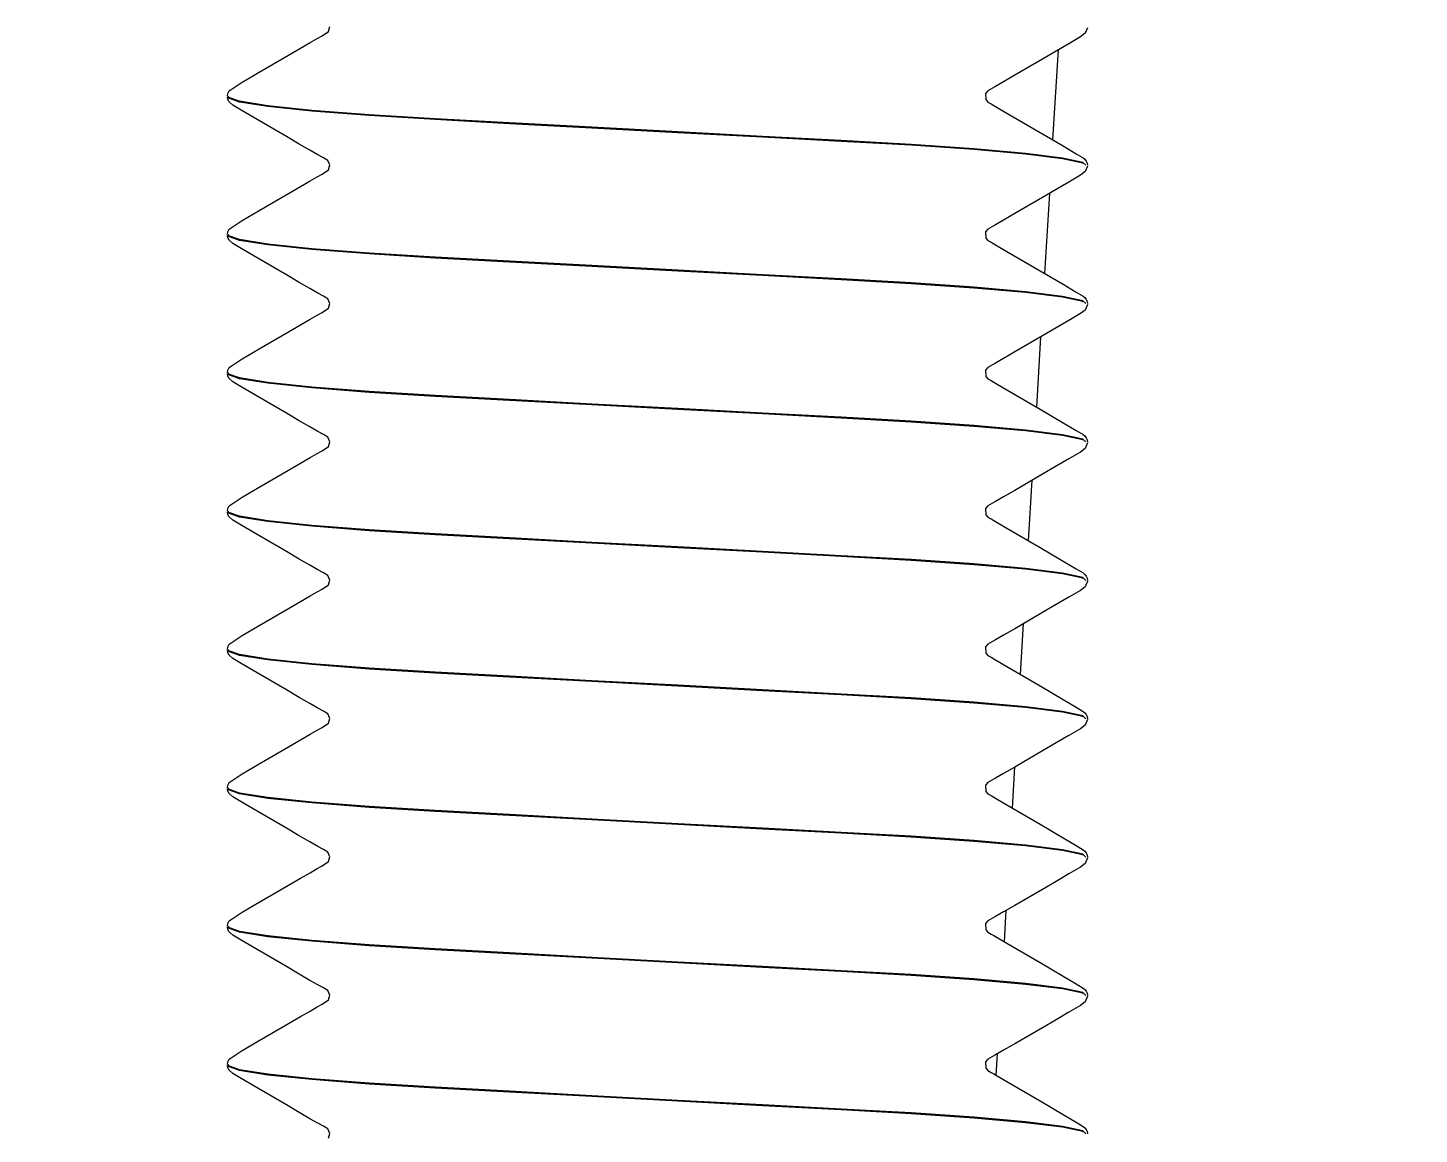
# Model space of a CAD drawing. Header units: millimetres. Extents: x -294625 to 2136527, y -251383 to 128331.
# Drawn here: x 1087853.32 to 1087860.35, y -78207.28 to -78201.69 of the extents above; entities that cross this region are included whole.
import ezdxf

# ---------------------------------------------------------------- set-up
doc = ezdxf.new("R2010")
doc.units = ezdxf.units.MM

# ---------------------------------------------------------------- blocks, each defined once
blk = doc.blocks.new('MB bom')
at = {"color": 8, "linetype": 'Continuous'}
for p, q in [((-199053.1749, 638678.6055), (-199053.1858, 638678.6072)), ((-199053.1644, 638678.6011), (-199053.1749, 638678.6055)), ((-199052.4903, 638678.6071), (-199052.518, 638678.5963)), ((-199052.4749, 638678.6055), (-199052.4858, 638678.6072)), ((-199052.4644, 638678.6011), (-199052.4749, 638678.6055)), ((-199051.7903, 638678.6071), (-199051.818, 638678.5963)), ((-199051.7749, 638678.6055), (-199051.7858, 638678.6072)), ((-199051.7644, 638678.6011), (-199051.7749, 638678.6055)), ((-199051.0903, 638678.6071), (-199051.118, 638678.5963)), ((-199051.0749, 638678.6055), (-199051.0858, 638678.6072)), ((-199051.0644, 638678.6011), (-199051.0749, 638678.6055)), ((-199050.3903, 638678.6071), (-199050.418, 638678.5963)), ((-199050.3749, 638678.6055), (-199050.3858, 638678.6072)), ((-199050.3644, 638678.6011), (-199050.3749, 638678.6055)), ((-199049.6903, 638678.6071), (-199049.718, 638678.5963)), ((-199049.6749, 638678.6055), (-199049.6858, 638678.6072)), ((-199049.6644, 638678.6011), (-199049.6749, 638678.6055)), ((-199048.9903, 638678.6071), (-199049.018, 638678.5963)), ((-199048.9749, 638678.6055), (-199048.9858, 638678.6072)), ((-199048.9644, 638678.6011), (-199048.9749, 638678.6055)), ((-199048.2903, 638678.6071), (-199048.318, 638678.5963)), ((-199048.2749, 638678.6055), (-199048.2858, 638678.6072)), ((-199048.2644, 638678.6011), (-199048.2749, 638678.6055)), ((-199047.5903, 638678.6071), (-199047.618, 638678.5963)), ((-199053.1858, 638678.5999), (-199053.1709, 638678.5839)), ((-199053.1766, 638678.5856), (-199053.175, 638678.5839)), ((-199053.175, 638678.5839), (-199053.1531, 638678.4807)), ((-199053.1709, 638678.5839), (-199053.149, 638678.4807)), ((-199053.1554, 638678.5944), (-199053.1644, 638678.6011)), ((-199053.1486, 638678.5861), (-199053.1554, 638678.5944)), ((-199053.1275, 638678.5511), (-199053.1486, 638678.5861)), ((-199053.0881, 638678.4847), (-199053.1275, 638678.5511)), ((-199052.5365, 638678.5714), (-199052.5711, 638678.5136)), ((-199052.518, 638678.5963), (-199052.5365, 638678.5714)), ((-199052.4858, 638678.5999), (-199052.4709, 638678.5839)), ((-199052.4767, 638678.5857), (-199052.475, 638678.5839)), ((-199052.475, 638678.5839), (-199052.4531, 638678.4807)), ((-199052.4709, 638678.5839), (-199052.449, 638678.4807)), ((-199052.4554, 638678.5944), (-199052.4644, 638678.6011)), ((-199052.4486, 638678.5861), (-199052.4554, 638678.5944)), ((-199052.4275, 638678.5511), (-199052.4486, 638678.5861)), ((-199052.3881, 638678.4847), (-199052.4275, 638678.5511)), ((-199051.8365, 638678.5714), (-199051.8711, 638678.5136)), ((-199051.818, 638678.5963), (-199051.8365, 638678.5714)), ((-199051.7858, 638678.5999), (-199051.7709, 638678.5839)), ((-199051.7766, 638678.5857), (-199051.775, 638678.5839)), ((-199051.775, 638678.5839), (-199051.7531, 638678.4807)), ((-199051.7709, 638678.5839), (-199051.749, 638678.4807)), ((-199051.7554, 638678.5944), (-199051.7644, 638678.6011)), ((-199051.7486, 638678.5861), (-199051.7554, 638678.5944)), ((-199051.7275, 638678.5511), (-199051.7486, 638678.5861)), ((-199051.6881, 638678.4847), (-199051.7275, 638678.5511)), ((-199051.1365, 638678.5714), (-199051.1711, 638678.5136)), ((-199051.118, 638678.5963), (-199051.1365, 638678.5714)), ((-199051.0858, 638678.5999), (-199051.0709, 638678.5839)), ((-199051.0766, 638678.5856), (-199051.075, 638678.5839)), ((-199051.075, 638678.5839), (-199051.0531, 638678.4807)), ((-199051.0709, 638678.5839), (-199051.049, 638678.4807)), ((-199051.0554, 638678.5944), (-199051.0644, 638678.6011)), ((-199051.0486, 638678.5861), (-199051.0554, 638678.5944)), ((-199051.0275, 638678.5511), (-199051.0486, 638678.5861)), ((-199050.9881, 638678.4847), (-199051.0275, 638678.5511)), ((-199050.4365, 638678.5714), (-199050.4711, 638678.5136)), ((-199050.418, 638678.5963), (-199050.4365, 638678.5714)), ((-199050.3858, 638678.5999), (-199050.3709, 638678.5839)), ((-199050.3767, 638678.5857), (-199050.375, 638678.5839)), ((-199050.375, 638678.5839), (-199050.3531, 638678.4807)), ((-199050.3709, 638678.5839), (-199050.349, 638678.4807)), ((-199050.3554, 638678.5944), (-199050.3644, 638678.6011)), ((-199050.3486, 638678.5861), (-199050.3554, 638678.5944)), ((-199050.3275, 638678.5511), (-199050.3486, 638678.5861)), ((-199050.2881, 638678.4847), (-199050.3275, 638678.5511)), ((-199049.7365, 638678.5714), (-199049.7711, 638678.5136)), ((-199049.718, 638678.5963), (-199049.7365, 638678.5714)), ((-199049.6858, 638678.5999), (-199049.6709, 638678.5839)), ((-199049.6767, 638678.5857), (-199049.675, 638678.5839)), ((-199049.675, 638678.5839), (-199049.6531, 638678.4807)), ((-199049.6709, 638678.5839), (-199049.649, 638678.4807)), ((-199049.6554, 638678.5944), (-199049.6644, 638678.6011)), ((-199049.6486, 638678.5861), (-199049.6554, 638678.5944)), ((-199049.6275, 638678.5511), (-199049.6486, 638678.5861)), ((-199049.5881, 638678.4847), (-199049.6275, 638678.5511)), ((-199049.0365, 638678.5714), (-199049.0711, 638678.5136)), ((-199049.018, 638678.5963), (-199049.0365, 638678.5714)), ((-199048.9858, 638678.5999), (-199048.9709, 638678.5839)), ((-199048.9766, 638678.5856), (-199048.975, 638678.5839)), ((-199048.975, 638678.5839), (-199048.9531, 638678.4807)), ((-199048.9709, 638678.5839), (-199048.949, 638678.4807)), ((-199048.9554, 638678.5944), (-199048.9644, 638678.6011)), ((-199048.9486, 638678.5861), (-199048.9554, 638678.5944)), ((-199048.9275, 638678.5511), (-199048.9486, 638678.5861)), ((-199048.8881, 638678.4847), (-199048.9275, 638678.5511)), ((-199048.3365, 638678.5714), (-199048.3711, 638678.5136)), ((-199048.318, 638678.5963), (-199048.3365, 638678.5714)), ((-199048.2858, 638678.5999), (-199048.2709, 638678.5839)), ((-199048.2766, 638678.5857), (-199048.275, 638678.5839)), ((-199048.275, 638678.5839), (-199048.2531, 638678.4807)), ((-199048.2709, 638678.5839), (-199048.249, 638678.4807)), ((-199048.2554, 638678.5944), (-199048.2644, 638678.6011)), ((-199048.2486, 638678.5861), (-199048.2554, 638678.5944)), ((-199048.2275, 638678.5511), (-199048.2486, 638678.5861)), ((-199048.1881, 638678.4847), (-199048.2275, 638678.5511)), ((-199047.6365, 638678.5714), (-199047.6711, 638678.5136)), ((-199047.618, 638678.5963), (-199047.6365, 638678.5714)), ((-199053.1531, 638678.4807), (-199053.1299, 638678.2943)), ((-199053.149, 638678.4807), (-199053.1258, 638678.2943)), ((-199053.0192, 638678.3675), (-199053.0881, 638678.4847)), ((-199052.5711, 638678.5136), (-199052.6087, 638678.4493)), ((-199052.4531, 638678.4807), (-199052.4299, 638678.2943)), ((-199052.449, 638678.4807), (-199052.4258, 638678.2943)), ((-199052.3192, 638678.3675), (-199052.3881, 638678.4847)), ((-199051.8711, 638678.5136), (-199051.9087, 638678.4493)), ((-199051.7531, 638678.4807), (-199051.7299, 638678.2943)), ((-199051.749, 638678.4807), (-199051.7258, 638678.2943)), ((-199051.6192, 638678.3675), (-199051.6881, 638678.4847)), ((-199051.1711, 638678.5136), (-199051.2087, 638678.4493)), ((-199051.0531, 638678.4807), (-199051.0299, 638678.2943)), ((-199051.049, 638678.4807), (-199051.0258, 638678.2943)), ((-199050.9192, 638678.3675), (-199050.9881, 638678.4847)), ((-199050.4711, 638678.5136), (-199050.5087, 638678.4493)), ((-199050.3531, 638678.4807), (-199050.3299, 638678.2943)), ((-199050.349, 638678.4807), (-199050.3258, 638678.2943)), ((-199050.2192, 638678.3675), (-199050.2881, 638678.4847)), ((-199049.7711, 638678.5136), (-199049.8087, 638678.4493)), ((-199049.6531, 638678.4807), (-199049.6299, 638678.2943)), ((-199049.649, 638678.4807), (-199049.6258, 638678.2943)), ((-199049.5192, 638678.3675), (-199049.5881, 638678.4847)), ((-199049.0711, 638678.5136), (-199049.1087, 638678.4493)), ((-199048.9531, 638678.4807), (-199048.9299, 638678.2943)), ((-199048.949, 638678.4807), (-199048.9258, 638678.2943)), ((-199048.8192, 638678.3675), (-199048.8881, 638678.4847)), ((-199048.3711, 638678.5136), (-199048.4087, 638678.4493)), ((-199048.2531, 638678.4807), (-199048.2299, 638678.2943)), ((-199048.249, 638678.4807), (-199048.2258, 638678.2943)), ((-199048.1192, 638678.3675), (-199048.1881, 638678.4847)), ((-199047.6711, 638678.5136), (-199047.7087, 638678.4493)), ((-199052.6087, 638678.4493), (-199052.6492, 638678.3794)), ((-199051.9087, 638678.4493), (-199051.9492, 638678.3794)), ((-199051.2087, 638678.4493), (-199051.2492, 638678.3794)), ((-199050.5087, 638678.4493), (-199050.5492, 638678.3794)), ((-199049.8087, 638678.4493), (-199049.8492, 638678.3794)), ((-199049.1087, 638678.4493), (-199049.1492, 638678.3794)), ((-199048.8334, 638678.3918), (-199048.4278, 638678.4163)), ((-199048.4087, 638678.4493), (-199048.4492, 638678.3794)), ((-199048.1575, 638678.4327), (-199047.7023, 638678.4602)), ((-199047.7087, 638678.4493), (-199047.7492, 638678.3794)), ((-199052.9218, 638678.2001), (-199053.0192, 638678.3675)), ((-199052.6492, 638678.3794), (-199052.7304, 638678.2395)), ((-199052.2218, 638678.2001), (-199052.3192, 638678.3675)), ((-199051.9492, 638678.3794), (-199052.0304, 638678.2395)), ((-199051.5218, 638678.2001), (-199051.6192, 638678.3675)), ((-199051.2492, 638678.3794), (-199051.3304, 638678.2395)), ((-199050.8218, 638678.2001), (-199050.9192, 638678.3675)), ((-199050.5492, 638678.3794), (-199050.6304, 638678.2395)), ((-199050.1218, 638678.2001), (-199050.2192, 638678.3675)), ((-199050.1857, 638678.31), (-199049.8788, 638678.3285)), ((-199049.8492, 638678.3794), (-199049.9304, 638678.2395)), ((-199049.4218, 638678.2001), (-199049.5192, 638678.3675)), ((-199049.5095, 638678.3509), (-199049.1533, 638678.3724)), ((-199049.1492, 638678.3794), (-199049.2304, 638678.2395)), ((-199048.7218, 638678.2001), (-199048.8192, 638678.3675)), ((-199048.4492, 638678.3794), (-199048.5304, 638678.2395)), ((-199048.0218, 638678.2001), (-199048.1192, 638678.3675)), ((-199047.7492, 638678.3794), (-199047.8304, 638678.2395)), ((-199053.1299, 638678.2943), (-199053.1067, 638678.0335)), ((-199053.1258, 638678.2943), (-199053.1026, 638678.0335)), ((-199052.4299, 638678.2943), (-199052.4067, 638678.0335)), ((-199052.4258, 638678.2943), (-199052.4026, 638678.0335)), ((-199051.7299, 638678.2943), (-199051.7067, 638678.0335)), ((-199051.7258, 638678.2943), (-199051.7026, 638678.0335)), ((-199051.0299, 638678.2943), (-199051.0067, 638678.0335)), ((-199051.0258, 638678.2943), (-199051.0026, 638678.0335)), ((-199050.8619, 638678.269), (-199050.6042, 638678.2846)), ((-199050.3299, 638678.2943), (-199050.3067, 638678.0335)), ((-199050.3258, 638678.2943), (-199050.3026, 638678.0335)), ((-199049.6299, 638678.2943), (-199049.6067, 638678.0335)), ((-199049.6258, 638678.2943), (-199049.6026, 638678.0335)), ((-199048.9299, 638678.2943), (-199048.9067, 638678.0335)), ((-199048.9258, 638678.2943), (-199048.9026, 638678.0335)), ((-199048.2299, 638678.2943), (-199048.2067, 638678.0335)), ((-199048.2258, 638678.2943), (-199048.2026, 638678.0335)), ((-199052.8931, 638678.1508), (-199052.9218, 638678.2001)), ((-199052.7632, 638678.183), (-199052.7871, 638678.1418)), ((-199052.7304, 638678.2395), (-199052.7632, 638678.183)), ((-199052.1931, 638678.1508), (-199052.2218, 638678.2001)), ((-199052.2143, 638678.1872), (-199052.0552, 638678.1968)), ((-199052.0632, 638678.183), (-199052.0871, 638678.1418)), ((-199052.0304, 638678.2395), (-199052.0632, 638678.183)), ((-199051.5381, 638678.2281), (-199051.3297, 638678.2407)), ((-199051.4931, 638678.1508), (-199051.5218, 638678.2001)), ((-199051.3632, 638678.183), (-199051.3871, 638678.1418)), ((-199051.3304, 638678.2395), (-199051.3632, 638678.183)), ((-199050.7931, 638678.1508), (-199050.8218, 638678.2001)), ((-199050.6632, 638678.183), (-199050.6871, 638678.1418)), ((-199050.6304, 638678.2395), (-199050.6632, 638678.183)), ((-199050.0931, 638678.1508), (-199050.1218, 638678.2001)), ((-199049.9632, 638678.183), (-199049.9871, 638678.1418)), ((-199049.9304, 638678.2395), (-199049.9632, 638678.183)), ((-199049.3931, 638678.1508), (-199049.4218, 638678.2001)), ((-199049.2632, 638678.183), (-199049.2871, 638678.1418)), ((-199049.2304, 638678.2395), (-199049.2632, 638678.183)), ((-199048.6931, 638678.1508), (-199048.7218, 638678.2001)), ((-199048.5632, 638678.183), (-199048.5871, 638678.1418)), ((-199048.5304, 638678.2395), (-199048.5632, 638678.183)), ((-199047.9931, 638678.1508), (-199048.0218, 638678.2001)), ((-199047.8632, 638678.183), (-199047.8871, 638678.1418)), ((-199047.8304, 638678.2395), (-199047.8632, 638678.183)), ((-199052.8829, 638678.1332), (-199052.8931, 638678.1508)), ((-199052.8905, 638678.1463), (-199052.7806, 638678.1529)), ((-199052.8752, 638678.1198), (-199052.8829, 638678.1332)), ((-199052.8665, 638678.1037), (-199052.8752, 638678.1198)), ((-199052.8019, 638678.1159), (-199052.8084, 638678.1039)), ((-199052.7956, 638678.1269), (-199052.8019, 638678.1159)), ((-199052.7871, 638678.1418), (-199052.7956, 638678.1269)), ((-199052.1829, 638678.1332), (-199052.1931, 638678.1508)), ((-199052.1752, 638678.1198), (-199052.1829, 638678.1332)), ((-199052.1665, 638678.1037), (-199052.1752, 638678.1198)), ((-199052.1019, 638678.1159), (-199052.1084, 638678.1039)), ((-199052.0956, 638678.1269), (-199052.1019, 638678.1159)), ((-199052.0871, 638678.1418), (-199052.0956, 638678.1269)), ((-199051.4829, 638678.1332), (-199051.4931, 638678.1508)), ((-199051.4752, 638678.1198), (-199051.4829, 638678.1332)), ((-199051.4665, 638678.1037), (-199051.4752, 638678.1198)), ((-199051.4019, 638678.1159), (-199051.4084, 638678.1039)), ((-199051.3956, 638678.1269), (-199051.4019, 638678.1159)), ((-199051.3871, 638678.1418), (-199051.3956, 638678.1269)), ((-199050.7829, 638678.1332), (-199050.7931, 638678.1508)), ((-199050.7752, 638678.1198), (-199050.7829, 638678.1332)), ((-199050.7665, 638678.1037), (-199050.7752, 638678.1198)), ((-199050.7019, 638678.1159), (-199050.7084, 638678.1039)), ((-199050.6956, 638678.1269), (-199050.7019, 638678.1159)), ((-199050.6871, 638678.1418), (-199050.6956, 638678.1269)), ((-199050.0829, 638678.1332), (-199050.0931, 638678.1508)), ((-199050.0752, 638678.1198), (-199050.0829, 638678.1332)), ((-199050.0665, 638678.1037), (-199050.0752, 638678.1198)), ((-199050.0019, 638678.1159), (-199050.0084, 638678.1039)), ((-199049.9956, 638678.1269), (-199050.0019, 638678.1159)), ((-199049.9871, 638678.1418), (-199049.9956, 638678.1269)), ((-199049.3829, 638678.1332), (-199049.3931, 638678.1508)), ((-199049.3752, 638678.1198), (-199049.3829, 638678.1332)), ((-199049.3665, 638678.1037), (-199049.3752, 638678.1198)), ((-199049.3019, 638678.1159), (-199049.3084, 638678.1039)), ((-199049.2956, 638678.1269), (-199049.3019, 638678.1159)), ((-199049.2871, 638678.1418), (-199049.2956, 638678.1269)), ((-199048.6829, 638678.1332), (-199048.6931, 638678.1508)), ((-199048.6752, 638678.1198), (-199048.6829, 638678.1332)), ((-199048.6665, 638678.1037), (-199048.6752, 638678.1198)), ((-199048.6019, 638678.1159), (-199048.6084, 638678.1039)), ((-199048.5956, 638678.1269), (-199048.6019, 638678.1159)), ((-199048.5871, 638678.1418), (-199048.5956, 638678.1269)), ((-199047.9829, 638678.1332), (-199047.9931, 638678.1508)), ((-199047.9752, 638678.1198), (-199047.9829, 638678.1332)), ((-199047.9665, 638678.1037), (-199047.9752, 638678.1198)), ((-199047.9019, 638678.1159), (-199047.9084, 638678.1039)), ((-199047.8956, 638678.1269), (-199047.9019, 638678.1159)), ((-199047.8871, 638678.1418), (-199047.8956, 638678.1269)), ((-199052.8537, 638678.0929), (-199052.8665, 638678.1037)), ((-199052.8224, 638678.0923), (-199052.8537, 638678.0929)), ((-199052.8084, 638678.1039), (-199052.8224, 638678.0923)), ((-199052.1537, 638678.0929), (-199052.1665, 638678.1037)), ((-199052.1224, 638678.0923), (-199052.1537, 638678.0929)), ((-199052.1084, 638678.1039), (-199052.1224, 638678.0923)), ((-199051.4537, 638678.0929), (-199051.4665, 638678.1037)), ((-199051.4224, 638678.0923), (-199051.4537, 638678.0929)), ((-199051.4084, 638678.1039), (-199051.4224, 638678.0923)), ((-199050.7537, 638678.0929), (-199050.7665, 638678.1037)), ((-199050.7224, 638678.0923), (-199050.7537, 638678.0929)), ((-199050.7084, 638678.1039), (-199050.7224, 638678.0923)), ((-199050.0537, 638678.0929), (-199050.0665, 638678.1037)), ((-199050.0224, 638678.0923), (-199050.0537, 638678.0929)), ((-199050.0084, 638678.1039), (-199050.0224, 638678.0923)), ((-199049.3537, 638678.0929), (-199049.3665, 638678.1037)), ((-199049.3224, 638678.0923), (-199049.3537, 638678.0929)), ((-199049.3084, 638678.1039), (-199049.3224, 638678.0923)), ((-199048.6537, 638678.0929), (-199048.6665, 638678.1037)), ((-199048.6224, 638678.0923), (-199048.6537, 638678.0929)), ((-199048.6084, 638678.1039), (-199048.6224, 638678.0923)), ((-199047.9537, 638678.0929), (-199047.9665, 638678.1037)), ((-199047.9224, 638678.0923), (-199047.9537, 638678.0929)), ((-199047.9084, 638678.1039), (-199047.9224, 638678.0923)), ((-199053.1067, 638678.0335), (-199053.0848, 638677.7156)), ((-199053.1026, 638678.0335), (-199053.0807, 638677.7156)), ((-199052.4067, 638678.0335), (-199052.3848, 638677.7156)), ((-199052.4026, 638678.0335), (-199052.3807, 638677.7156)), ((-199051.7067, 638678.0335), (-199051.6848, 638677.7156)), ((-199051.7026, 638678.0335), (-199051.6807, 638677.7156)), ((-199051.0067, 638678.0335), (-199050.9848, 638677.7156)), ((-199051.0026, 638678.0335), (-199050.9807, 638677.7156)), ((-199050.3067, 638678.0335), (-199050.2848, 638677.7156)), ((-199050.3026, 638678.0335), (-199050.2807, 638677.7156)), ((-199049.6067, 638678.0335), (-199049.5848, 638677.7156)), ((-199049.6026, 638678.0335), (-199049.5807, 638677.7156)), ((-199048.9067, 638678.0335), (-199048.8848, 638677.7156)), ((-199048.9026, 638678.0335), (-199048.8807, 638677.7156)), ((-199048.2067, 638678.0335), (-199048.1848, 638677.7156)), ((-199048.2026, 638678.0335), (-199048.1807, 638677.7156)), ((-199053.0848, 638677.7156), (-199053.0651, 638677.3609)), ((-199053.0807, 638677.7156), (-199053.061, 638677.3609)), ((-199052.3848, 638677.7156), (-199052.3651, 638677.3609)), ((-199052.3807, 638677.7156), (-199052.361, 638677.3609)), ((-199051.6848, 638677.7156), (-199051.6651, 638677.3609)), ((-199051.6807, 638677.7156), (-199051.661, 638677.3609)), ((-199050.9848, 638677.7156), (-199050.9651, 638677.3609)), ((-199050.9807, 638677.7156), (-199050.961, 638677.3609)), ((-199050.2848, 638677.7156), (-199050.2651, 638677.3609)), ((-199050.2807, 638677.7156), (-199050.261, 638677.3609)), ((-199049.5848, 638677.7156), (-199049.5651, 638677.3609)), ((-199049.5807, 638677.7156), (-199049.561, 638677.3609)), ((-199048.8848, 638677.7156), (-199048.8651, 638677.3609)), ((-199048.8807, 638677.7156), (-199048.861, 638677.3609)), ((-199048.1848, 638677.7156), (-199048.1651, 638677.3609)), ((-199048.1807, 638677.7156), (-199048.161, 638677.3609)), ((-199053.0651, 638677.3609), (-199053.044, 638676.9638)), ((-199053.061, 638677.3609), (-199053.0399, 638676.9638)), ((-199052.3651, 638677.3609), (-199052.344, 638676.9638)), ((-199052.361, 638677.3609), (-199052.3399, 638676.9638)), ((-199051.6651, 638677.3609), (-199051.644, 638676.9638)), ((-199051.661, 638677.3609), (-199051.6399, 638676.9638)), ((-199050.9651, 638677.3609), (-199050.944, 638676.9638)), ((-199050.961, 638677.3609), (-199050.9399, 638676.9638)), ((-199050.2651, 638677.3609), (-199050.244, 638676.9638)), ((-199050.261, 638677.3609), (-199050.2399, 638676.9638)), ((-199049.5651, 638677.3609), (-199049.544, 638676.9638)), ((-199049.561, 638677.3609), (-199049.5399, 638676.9638)), ((-199048.8651, 638677.3609), (-199048.844, 638676.9638)), ((-199048.861, 638677.3609), (-199048.8399, 638676.9638)), ((-199048.1651, 638677.3609), (-199048.144, 638676.9638)), ((-199048.161, 638677.3609), (-199048.1399, 638676.9638)), ((-199053.044, 638676.9638), (-199053.0211, 638676.5355)), ((-199053.0399, 638676.9638), (-199053.017, 638676.5355)), ((-199052.344, 638676.9638), (-199052.3211, 638676.5355)), ((-199052.3399, 638676.9638), (-199052.317, 638676.5355)), ((-199051.644, 638676.9638), (-199051.6211, 638676.5355)), ((-199051.6399, 638676.9638), (-199051.617, 638676.5355)), ((-199050.944, 638676.9638), (-199050.9211, 638676.5355)), ((-199050.9399, 638676.9638), (-199050.917, 638676.5355)), ((-199050.244, 638676.9638), (-199050.2211, 638676.5355)), ((-199050.2399, 638676.9638), (-199050.217, 638676.5355)), ((-199049.544, 638676.9638), (-199049.5211, 638676.5355)), ((-199049.5399, 638676.9638), (-199049.517, 638676.5355)), ((-199048.844, 638676.9638), (-199048.8211, 638676.5355)), ((-199048.8399, 638676.9638), (-199048.817, 638676.5355)), ((-199048.144, 638676.9638), (-199048.1211, 638676.5355)), ((-199048.1399, 638676.9638), (-199048.117, 638676.5355)), ((-199053.0211, 638676.5355), (-199052.9977, 638676.1003)), ((-199053.017, 638676.5355), (-199052.9936, 638676.1003)), ((-199052.3211, 638676.5355), (-199052.2977, 638676.1003)), ((-199052.317, 638676.5355), (-199052.2936, 638676.1003)), ((-199051.6211, 638676.5355), (-199051.5977, 638676.1003)), ((-199051.617, 638676.5355), (-199051.5936, 638676.1003)), ((-199050.9211, 638676.5355), (-199050.8977, 638676.1003)), ((-199050.917, 638676.5355), (-199050.8936, 638676.1003)), ((-199050.2211, 638676.5355), (-199050.1977, 638676.1003)), ((-199050.217, 638676.5355), (-199050.1936, 638676.1003)), ((-199049.5211, 638676.5355), (-199049.4977, 638676.1003)), ((-199049.517, 638676.5355), (-199049.4936, 638676.1003)), ((-199048.8211, 638676.5355), (-199048.7977, 638676.1003)), ((-199048.817, 638676.5355), (-199048.7936, 638676.1003)), ((-199048.1211, 638676.5355), (-199048.0977, 638676.1003)), ((-199048.117, 638676.5355), (-199048.0936, 638676.1003)), ((-199052.9977, 638676.1003), (-199052.9752, 638675.6838)), ((-199052.9936, 638676.1003), (-199052.9711, 638675.6838)), ((-199052.2977, 638676.1003), (-199052.2752, 638675.6838)), ((-199052.2936, 638676.1003), (-199052.2711, 638675.6838)), ((-199051.5977, 638676.1003), (-199051.5752, 638675.6838)), ((-199051.5936, 638676.1003), (-199051.5711, 638675.6838)), ((-199050.8977, 638676.1003), (-199050.8752, 638675.6838)), ((-199050.8936, 638676.1003), (-199050.8711, 638675.6838)), ((-199050.1977, 638676.1003), (-199050.1752, 638675.6838)), ((-199050.1936, 638676.1003), (-199050.1711, 638675.6838)), ((-199049.4977, 638676.1003), (-199049.4752, 638675.6838)), ((-199049.4936, 638676.1003), (-199049.4711, 638675.6838)), ((-199048.7977, 638676.1003), (-199048.7752, 638675.6838)), ((-199048.7936, 638676.1003), (-199048.7711, 638675.6838)), ((-199048.0977, 638676.1003), (-199048.0752, 638675.6838)), ((-199048.0936, 638676.1003), (-199048.0711, 638675.6838)), ((-199052.9752, 638675.6838), (-199052.9549, 638675.3083)), ((-199052.9711, 638675.6838), (-199052.9508, 638675.3083)), ((-199052.2752, 638675.6838), (-199052.2549, 638675.3083)), ((-199052.2711, 638675.6838), (-199052.2508, 638675.3083)), ((-199051.5752, 638675.6838), (-199051.5549, 638675.3083)), ((-199051.5711, 638675.6838), (-199051.5508, 638675.3083)), ((-199050.8752, 638675.6838), (-199050.8549, 638675.3083)), ((-199050.8711, 638675.6838), (-199050.8508, 638675.3083)), ((-199050.1752, 638675.6838), (-199050.1549, 638675.3083)), ((-199050.1711, 638675.6838), (-199050.1508, 638675.3083)), ((-199049.4752, 638675.6838), (-199049.4549, 638675.3083)), ((-199049.4711, 638675.6838), (-199049.4508, 638675.3083)), ((-199048.7752, 638675.6838), (-199048.7549, 638675.3083)), ((-199048.7711, 638675.6838), (-199048.7508, 638675.3083)), ((-199048.0752, 638675.6838), (-199048.0549, 638675.3083)), ((-199048.0711, 638675.6838), (-199048.0508, 638675.3083)), ((-199052.9549, 638675.3083), (-199052.9346, 638674.974)), ((-199052.9508, 638675.3083), (-199052.9305, 638674.974)), ((-199052.2549, 638675.3083), (-199052.2346, 638674.974)), ((-199052.2508, 638675.3083), (-199052.2305, 638674.974)), ((-199051.5549, 638675.3083), (-199051.5346, 638674.974)), ((-199051.5508, 638675.3083), (-199051.5305, 638674.974)), ((-199050.8549, 638675.3083), (-199050.8346, 638674.974)), ((-199050.8508, 638675.3083), (-199050.8305, 638674.974)), ((-199050.1549, 638675.3083), (-199050.1346, 638674.974)), ((-199050.1508, 638675.3083), (-199050.1305, 638674.974)), ((-199049.4549, 638675.3083), (-199049.4346, 638674.974)), ((-199049.4508, 638675.3083), (-199049.4305, 638674.974)), ((-199048.7549, 638675.3083), (-199048.7346, 638674.974)), ((-199048.7508, 638675.3083), (-199048.7305, 638674.974)), ((-199048.0549, 638675.3083), (-199048.0346, 638674.974)), ((-199048.0508, 638675.3083), (-199048.0305, 638674.974)), ((-199052.9346, 638674.974), (-199052.9121, 638674.685)), ((-199052.9305, 638674.974), (-199052.908, 638674.685)), ((-199052.2346, 638674.974), (-199052.2121, 638674.685)), ((-199052.2305, 638674.974), (-199052.208, 638674.685)), ((-199051.5346, 638674.974), (-199051.5121, 638674.685)), ((-199051.5305, 638674.974), (-199051.508, 638674.685)), ((-199050.8346, 638674.974), (-199050.8121, 638674.685)), ((-199050.8305, 638674.974), (-199050.808, 638674.685)), ((-199050.1346, 638674.974), (-199050.1121, 638674.685)), ((-199050.1305, 638674.974), (-199050.108, 638674.685)), ((-199049.4346, 638674.974), (-199049.4121, 638674.685)), ((-199049.4305, 638674.974), (-199049.408, 638674.685)), ((-199048.7346, 638674.974), (-199048.7121, 638674.685)), ((-199048.7305, 638674.974), (-199048.708, 638674.685)), ((-199048.0346, 638674.974), (-199048.0121, 638674.685)), ((-199048.0305, 638674.974), (-199048.008, 638674.685)), ((-199053.2087, 638674.7686), (-199053.1843, 638674.775)), ((-199053.1843, 638674.775), (-199053.1616, 638674.7649)), ((-199053.1616, 638674.7649), (-199053.1479, 638674.7428)), ((-199053.1479, 638674.7428), (-199053.1326, 638674.7151)), ((-199052.5442, 638674.7119), (-199052.5307, 638674.7362)), ((-199052.5307, 638674.7362), (-199052.5087, 638674.7686)), ((-199052.5087, 638674.7686), (-199052.4843, 638674.775)), ((-199052.4843, 638674.775), (-199052.4616, 638674.7649)), ((-199052.4616, 638674.7649), (-199052.4479, 638674.7428)), ((-199052.4479, 638674.7428), (-199052.4326, 638674.7151)), ((-199051.8442, 638674.7119), (-199051.8307, 638674.7362)), ((-199051.8307, 638674.7362), (-199051.8087, 638674.7686)), ((-199051.8087, 638674.7686), (-199051.7843, 638674.775)), ((-199051.7843, 638674.775), (-199051.7616, 638674.7649)), ((-199051.7616, 638674.7649), (-199051.7479, 638674.7428)), ((-199051.7479, 638674.7428), (-199051.7326, 638674.7151)), ((-199051.1442, 638674.7119), (-199051.1307, 638674.7362)), ((-199051.1307, 638674.7362), (-199051.1087, 638674.7686)), ((-199051.1087, 638674.7686), (-199051.0843, 638674.775)), ((-199051.0843, 638674.775), (-199051.0616, 638674.7649)), ((-199051.0616, 638674.7649), (-199051.0479, 638674.7428)), ((-199051.0479, 638674.7428), (-199051.0326, 638674.7151)), ((-199050.4442, 638674.7119), (-199050.4307, 638674.7362)), ((-199050.4307, 638674.7362), (-199050.4087, 638674.7686)), ((-199050.4087, 638674.7686), (-199050.3843, 638674.775)), ((-199050.3843, 638674.775), (-199050.3616, 638674.7649)), ((-199050.3616, 638674.7649), (-199050.3479, 638674.7428)), ((-199050.3479, 638674.7428), (-199050.3326, 638674.7151)), ((-199049.7442, 638674.7119), (-199049.7307, 638674.7362)), ((-199049.7307, 638674.7362), (-199049.7087, 638674.7686)), ((-199049.7087, 638674.7686), (-199049.6843, 638674.775)), ((-199049.6843, 638674.775), (-199049.6616, 638674.7649)), ((-199049.6616, 638674.7649), (-199049.6479, 638674.7428)), ((-199049.6479, 638674.7428), (-199049.6326, 638674.7151)), ((-199049.0442, 638674.7119), (-199049.0307, 638674.7362)), ((-199049.0307, 638674.7362), (-199049.0087, 638674.7686)), ((-199049.0087, 638674.7686), (-199048.9843, 638674.775)), ((-199048.9843, 638674.775), (-199048.9616, 638674.7649)), ((-199048.9616, 638674.7649), (-199048.9479, 638674.7428)), ((-199048.9479, 638674.7428), (-199048.9326, 638674.7151)), ((-199048.3442, 638674.7119), (-199048.3307, 638674.7362)), ((-199048.3307, 638674.7362), (-199048.3087, 638674.7686)), ((-199048.3087, 638674.7686), (-199048.2843, 638674.775)), ((-199048.2843, 638674.775), (-199048.2616, 638674.7649)), ((-199048.2616, 638674.7649), (-199048.2479, 638674.7428)), ((-199048.2479, 638674.7428), (-199048.2326, 638674.7151)), ((-199047.6442, 638674.7119), (-199047.6307, 638674.7362)), ((-199047.6307, 638674.7362), (-199047.6087, 638674.7686)), ((-199047.6087, 638674.7686), (-199047.5843, 638674.775)), ((-199053.1326, 638674.7151), (-199053.1096, 638674.6751)), ((-199053.1096, 638674.6751), (-199053.0782, 638674.6211)), ((-199052.9121, 638674.685), (-199052.8888, 638674.4618)), ((-199052.908, 638674.685), (-199052.8847, 638674.4618)), ((-199052.5929, 638674.6277), (-199052.5649, 638674.6761)), ((-199052.5649, 638674.6761), (-199052.5442, 638674.7119)), ((-199052.4326, 638674.7151), (-199052.4096, 638674.6751)), ((-199052.4096, 638674.6751), (-199052.3782, 638674.6211)), ((-199052.2121, 638674.685), (-199052.1888, 638674.4618)), ((-199052.208, 638674.685), (-199052.1847, 638674.4618)), ((-199051.8929, 638674.6277), (-199051.8649, 638674.6761)), ((-199051.8649, 638674.6761), (-199051.8442, 638674.7119)), ((-199051.7326, 638674.7151), (-199051.7096, 638674.6751)), ((-199051.7096, 638674.6751), (-199051.6782, 638674.6211)), ((-199051.5121, 638674.685), (-199051.4888, 638674.4618)), ((-199051.508, 638674.685), (-199051.4847, 638674.4618)), ((-199051.1929, 638674.6277), (-199051.1649, 638674.6761)), ((-199051.1649, 638674.6761), (-199051.1442, 638674.7119)), ((-199051.0326, 638674.7151), (-199051.0096, 638674.6751)), ((-199051.0096, 638674.6751), (-199050.9782, 638674.6211)), ((-199050.8121, 638674.685), (-199050.7888, 638674.4618)), ((-199050.808, 638674.685), (-199050.7847, 638674.4618)), ((-199050.4929, 638674.6277), (-199050.4649, 638674.6761)), ((-199050.4649, 638674.6761), (-199050.4442, 638674.7119)), ((-199050.3326, 638674.7151), (-199050.3096, 638674.6751)), ((-199050.3096, 638674.6751), (-199050.2782, 638674.6211)), ((-199050.1121, 638674.685), (-199050.0888, 638674.4618)), ((-199050.108, 638674.685), (-199050.0847, 638674.4618)), ((-199049.7929, 638674.6277), (-199049.7649, 638674.6761)), ((-199049.7649, 638674.6761), (-199049.7442, 638674.7119)), ((-199049.6326, 638674.7151), (-199049.6096, 638674.6751)), ((-199049.6096, 638674.6751), (-199049.5782, 638674.6211)), ((-199049.4121, 638674.685), (-199049.3888, 638674.4618)), ((-199049.408, 638674.685), (-199049.3847, 638674.4618)), ((-199049.0929, 638674.6277), (-199049.0649, 638674.6761)), ((-199049.0649, 638674.6761), (-199049.0442, 638674.7119)), ((-199048.9326, 638674.7151), (-199048.9096, 638674.6751)), ((-199048.9096, 638674.6751), (-199048.8782, 638674.6211)), ((-199048.7121, 638674.685), (-199048.6888, 638674.4618)), ((-199048.708, 638674.685), (-199048.6847, 638674.4618)), ((-199048.3929, 638674.6277), (-199048.3649, 638674.6761)), ((-199048.3649, 638674.6761), (-199048.3442, 638674.7119)), ((-199048.2326, 638674.7151), (-199048.2096, 638674.6751)), ((-199048.2096, 638674.6751), (-199048.1782, 638674.6211)), ((-199048.0121, 638674.685), (-199047.9888, 638674.4618)), ((-199048.008, 638674.685), (-199047.9847, 638674.4618)), ((-199047.6929, 638674.6277), (-199047.6649, 638674.6761)), ((-199047.6649, 638674.6761), (-199047.6442, 638674.7119)), ((-199053.0782, 638674.6211), (-199053.0402, 638674.5556)), ((-199052.6282, 638674.5669), (-199052.5929, 638674.6277)), ((-199052.3782, 638674.6211), (-199052.3402, 638674.5556)), ((-199051.9282, 638674.5669), (-199051.8929, 638674.6277)), ((-199051.6782, 638674.6211), (-199051.6402, 638674.5556)), ((-199051.2282, 638674.5669), (-199051.1929, 638674.6277)), ((-199050.9782, 638674.6211), (-199050.9402, 638674.5556)), ((-199050.5282, 638674.5669), (-199050.4929, 638674.6277)), ((-199050.2782, 638674.6211), (-199050.2402, 638674.5556)), ((-199049.8282, 638674.5669), (-199049.7929, 638674.6277)), ((-199049.5782, 638674.6211), (-199049.5402, 638674.5556)), ((-199049.1282, 638674.5669), (-199049.0929, 638674.6277)), ((-199048.8782, 638674.6211), (-199048.8402, 638674.5556)), ((-199048.4282, 638674.5669), (-199048.3929, 638674.6277)), ((-199048.1782, 638674.6211), (-199048.1402, 638674.5556)), ((-199047.7282, 638674.5669), (-199047.6929, 638674.6277)), ((-199053.0402, 638674.5556), (-199052.9541, 638674.4078)), ((-199052.7146, 638674.4184), (-199052.6282, 638674.5669)), ((-199052.3402, 638674.5556), (-199052.2541, 638674.4078)), ((-199052.0146, 638674.4184), (-199051.9282, 638674.5669)), ((-199051.6402, 638674.5556), (-199051.5541, 638674.4078)), ((-199051.3146, 638674.4184), (-199051.2282, 638674.5669)), ((-199050.9402, 638674.5556), (-199050.8541, 638674.4078)), ((-199050.6146, 638674.4184), (-199050.5282, 638674.5669)), ((-199050.2402, 638674.5556), (-199050.1541, 638674.4078)), ((-199049.9146, 638674.4184), (-199049.8282, 638674.5669)), ((-199049.5402, 638674.5556), (-199049.4541, 638674.4078)), ((-199049.2146, 638674.4184), (-199049.1282, 638674.5669)), ((-199048.8402, 638674.5556), (-199048.7541, 638674.4078)), ((-199048.5146, 638674.4184), (-199048.4282, 638674.5669)), ((-199048.1402, 638674.5556), (-199048.0541, 638674.4078)), ((-199047.8146, 638674.4184), (-199047.7282, 638674.5669)), ((-199052.8888, 638674.4618), (-199052.8659, 638674.3184)), ((-199052.8847, 638674.4618), (-199052.8618, 638674.3184)), ((-199052.1888, 638674.4618), (-199052.1659, 638674.3184)), ((-199052.1847, 638674.4618), (-199052.1618, 638674.3184)), ((-199051.4888, 638674.4618), (-199051.4659, 638674.3184)), ((-199051.4847, 638674.4618), (-199051.4618, 638674.3184)), ((-199050.7888, 638674.4618), (-199050.7659, 638674.3184)), ((-199050.7847, 638674.4618), (-199050.7618, 638674.3184)), ((-199050.0888, 638674.4618), (-199050.0659, 638674.3184)), ((-199050.0847, 638674.4618), (-199050.0618, 638674.3184)), ((-199049.3888, 638674.4618), (-199049.3659, 638674.3184)), ((-199049.3847, 638674.4618), (-199049.3618, 638674.3184)), ((-199048.6888, 638674.4618), (-199048.6659, 638674.3184)), ((-199048.6847, 638674.4618), (-199048.6618, 638674.3184)), ((-199047.9888, 638674.4618), (-199047.9659, 638674.3184)), ((-199047.9847, 638674.4618), (-199047.9618, 638674.3184)), ((-199052.9541, 638674.4078), (-199052.9061, 638674.327)), ((-199052.7651, 638674.333), (-199052.7146, 638674.4184)), ((-199052.2541, 638674.4078), (-199052.2061, 638674.327)), ((-199052.0651, 638674.333), (-199052.0146, 638674.4184)), ((-199051.5541, 638674.4078), (-199051.5061, 638674.327)), ((-199051.3651, 638674.333), (-199051.3146, 638674.4184)), ((-199050.8541, 638674.4078), (-199050.8061, 638674.327)), ((-199050.6651, 638674.333), (-199050.6146, 638674.4184)), ((-199050.1541, 638674.4078), (-199050.1061, 638674.327)), ((-199049.9651, 638674.333), (-199049.9146, 638674.4184)), ((-199049.4541, 638674.4078), (-199049.4061, 638674.327)), ((-199049.2651, 638674.333), (-199049.2146, 638674.4184)), ((-199048.7541, 638674.4078), (-199048.7061, 638674.327)), ((-199048.5651, 638674.333), (-199048.5146, 638674.4184)), ((-199048.0541, 638674.4078), (-199048.0061, 638674.327)), ((-199047.8651, 638674.333), (-199047.8146, 638674.4184)), ((-199052.9061, 638674.327), (-199052.8809, 638674.2853)), ((-199052.8659, 638674.3184), (-199052.8447, 638674.2592)), ((-199052.8618, 638674.3184), (-199052.8406, 638674.2592)), ((-199052.809, 638674.2666), (-199052.7651, 638674.333)), ((-199052.2061, 638674.327), (-199052.1809, 638674.2853)), ((-199052.1659, 638674.3184), (-199052.1447, 638674.2592)), ((-199052.1618, 638674.3184), (-199052.1406, 638674.2592)), ((-199052.109, 638674.2666), (-199052.0651, 638674.333)), ((-199051.5061, 638674.327), (-199051.4809, 638674.2853)), ((-199051.4659, 638674.3184), (-199051.4447, 638674.2592)), ((-199051.4618, 638674.3184), (-199051.4406, 638674.2592)), ((-199051.409, 638674.2666), (-199051.3651, 638674.333)), ((-199050.8061, 638674.327), (-199050.7809, 638674.2853)), ((-199050.7659, 638674.3184), (-199050.7447, 638674.2592)), ((-199050.7618, 638674.3184), (-199050.7406, 638674.2592)), ((-199050.709, 638674.2666), (-199050.6651, 638674.333)), ((-199050.1061, 638674.327), (-199050.0809, 638674.2853)), ((-199050.0659, 638674.3184), (-199050.0447, 638674.2592)), ((-199050.0618, 638674.3184), (-199050.0406, 638674.2592)), ((-199050.009, 638674.2666), (-199049.9651, 638674.333)), ((-199049.4061, 638674.327), (-199049.3809, 638674.2853)), ((-199049.3659, 638674.3184), (-199049.3447, 638674.2592)), ((-199049.3618, 638674.3184), (-199049.3406, 638674.2592)), ((-199049.309, 638674.2666), (-199049.2651, 638674.333)), ((-199048.7061, 638674.327), (-199048.6809, 638674.2853)), ((-199048.6659, 638674.3184), (-199048.6447, 638674.2592)), ((-199048.6618, 638674.3184), (-199048.6406, 638674.2592)), ((-199048.609, 638674.2666), (-199048.5651, 638674.333)), ((-199048.0061, 638674.327), (-199047.9809, 638674.2853)), ((-199047.9659, 638674.3184), (-199047.9447, 638674.2592)), ((-199047.9618, 638674.3184), (-199047.9406, 638674.2592)), ((-199047.909, 638674.2666), (-199047.8651, 638674.333)), ((-199052.8809, 638674.2853), (-199052.8648, 638674.266)), ((-199052.8648, 638674.266), (-199052.8531, 638674.2598)), ((-199052.8531, 638674.2598), (-199052.8403, 638674.2572)), ((-199052.8447, 638674.2592), (-199052.8402, 638674.2641)), ((-199052.8406, 638674.2592), (-199052.8357, 638674.2645)), ((-199052.8358, 638674.2572), (-199052.8218, 638674.2598)), ((-199052.8218, 638674.2598), (-199052.809, 638674.2666)), ((-199052.1809, 638674.2853), (-199052.1648, 638674.266)), ((-199052.1648, 638674.266), (-199052.1531, 638674.2598)), ((-199052.1531, 638674.2598), (-199052.1403, 638674.2572)), ((-199052.1447, 638674.2592), (-199052.1402, 638674.2641)), ((-199052.1406, 638674.2592), (-199052.1357, 638674.2645)), ((-199052.1358, 638674.2572), (-199052.1218, 638674.2598)), ((-199052.1218, 638674.2598), (-199052.109, 638674.2666)), ((-199051.4809, 638674.2853), (-199051.4648, 638674.266)), ((-199051.4648, 638674.266), (-199051.4531, 638674.2598)), ((-199051.4531, 638674.2598), (-199051.4403, 638674.2572)), ((-199051.4447, 638674.2592), (-199051.4402, 638674.2641)), ((-199051.4406, 638674.2592), (-199051.4357, 638674.2645)), ((-199051.4358, 638674.2572), (-199051.4218, 638674.2598)), ((-199051.4218, 638674.2598), (-199051.409, 638674.2666)), ((-199050.7809, 638674.2853), (-199050.7648, 638674.266)), ((-199050.7648, 638674.266), (-199050.7531, 638674.2598)), ((-199050.7531, 638674.2598), (-199050.7403, 638674.2572)), ((-199050.7447, 638674.2592), (-199050.7402, 638674.2641)), ((-199050.7406, 638674.2592), (-199050.7357, 638674.2645)), ((-199050.7358, 638674.2572), (-199050.7218, 638674.2598)), ((-199050.7218, 638674.2598), (-199050.709, 638674.2666)), ((-199050.0809, 638674.2853), (-199050.0648, 638674.266)), ((-199050.0648, 638674.266), (-199050.0531, 638674.2598)), ((-199050.0531, 638674.2598), (-199050.0403, 638674.2572)), ((-199050.0447, 638674.2592), (-199050.0402, 638674.2641)), ((-199050.0406, 638674.2592), (-199050.0357, 638674.2645)), ((-199050.0358, 638674.2572), (-199050.0218, 638674.2598)), ((-199050.0218, 638674.2598), (-199050.009, 638674.2666)), ((-199049.3809, 638674.2853), (-199049.3648, 638674.266)), ((-199049.3648, 638674.266), (-199049.3531, 638674.2598)), ((-199049.3531, 638674.2598), (-199049.3403, 638674.2572)), ((-199049.3447, 638674.2592), (-199049.3402, 638674.2641)), ((-199049.3406, 638674.2592), (-199049.3357, 638674.2645)), ((-199049.3358, 638674.2572), (-199049.3218, 638674.2598)), ((-199049.3218, 638674.2598), (-199049.309, 638674.2666)), ((-199048.6809, 638674.2853), (-199048.6648, 638674.266)), ((-199048.6648, 638674.266), (-199048.6531, 638674.2598)), ((-199048.6531, 638674.2598), (-199048.6403, 638674.2572)), ((-199048.6447, 638674.2592), (-199048.6402, 638674.2641)), ((-199048.6406, 638674.2592), (-199048.6357, 638674.2645)), ((-199048.6358, 638674.2572), (-199048.6218, 638674.2598)), ((-199048.6218, 638674.2598), (-199048.609, 638674.2666)), ((-199047.9809, 638674.2853), (-199047.9648, 638674.266)), ((-199047.9648, 638674.266), (-199047.9531, 638674.2598)), ((-199047.9531, 638674.2598), (-199047.9403, 638674.2572)), ((-199047.9447, 638674.2592), (-199047.9402, 638674.2641)), ((-199047.9406, 638674.2592), (-199047.9357, 638674.2645)), ((-199047.9358, 638674.2572), (-199047.9218, 638674.2598)), ((-199047.9218, 638674.2598), (-199047.909, 638674.2666))]:
    blk.add_line(p, q, dxfattribs=at)
blk = doc.blocks.new('PMBCB')
h = blk.add_hatch()
h.set_pattern_fill('BTCT2', color=8, scale=30, pattern_type=2)
h.set_pattern_definition([(50, (-27194.2, -11189.96), (215.17805, -18.8256), [22.5, -247.5]), (355, (-27194.2, -11189.96), (-41.6254, 225.6576), [18, -198]), (100.4514, (-27176.26, -11191.53), (173.5528, 206.8319), [19.122, -210.3426]), (46.1842, (-27194.2, -11129.96), (320.1723, -49.6557), [33.75, -371.25]), (96.6356, (-27167.5, -11134.1), (280.3988, 292.2354), [28.683, -315.514]), (351.1842, (-27194.2, -11129.96), (280.3986, 292.2356), [27, -297]), (21, (-27164.2, -11144.96), (179.0721, -120.7857), [22.5, -247.5]), (326, (-27164.2, -11144.96), (72.9946, 217.545), [18, -198]), (71.4514, (-27149.27, -11155.03), (252.0668, 96.7591), [19.122, -210.3426]), (37.5, (-27194.194, -11189.96), (3.64796, 99.86816), [0, -195.6, 0, -201, 0, -198.75]), (7.5, (-27194.19, -11189.96), (78.92086, 118.3235), [0, -114.6, 0, -191.1, 0, -75.75]), (327.5, (-27261.094, -11189.96), (160.14673, -6.76646), [0, -75, 0, -234, 0, -310.5]), (317.5, (-27291.1, -11189.96), (174.95585, 30.0315), [0, -97.5, 0, -155.4, 0, -220.5]), (45, (-27194.19, -11189.96), (-63.6396, 63.6396), []), (45, (-27194.19, -11168.96), (-63.6396, 63.6396), [])])
h.paths.add_polyline_path([(6600, 2700), (-2900, 2700), (-2900, -200), (6600, -200)])
h.paths.add_polyline_path([(5000, 2500), (5000, 0), (0, 0), (0, 2500)], flags=16)
h.paths.add_polyline_path([(5200, 2500), (6400, 2500), (6400, 0), (5200, 0)], flags=16)
h.paths.add_polyline_path([(-200, 2500), (-200, 0), (-2700, 0), (-2700, 2500)], flags=16)
h.paths.add_polyline_path([(5350.968, 389.3406), (6075.7299, 389.3406), (6075.7299, 539.3406), (5350.968, 539.3406)], flags=0)
h.paths.add_polyline_path([(5451.738, 547.3511), (5986.0238, 547.3511), (5986.0238, 775.9226), (5451.738, 775.9226)], flags=0)
h.paths.add_polyline_path([(4155.0524, 389.3406), (4879.8143, 389.3406), (4879.8143, 539.3406), (4155.0524, 539.3406)], flags=0)
h.paths.add_polyline_path([(4255.8224, 547.3511), (4790.1081, 547.3511), (4790.1081, 775.9226), (4255.8224, 775.9226)], flags=0)
h.paths.add_polyline_path([(-1032.1244, 389.3406), (-307.3625, 389.3406), (-307.3625, 539.3406), (-1032.1244, 539.3406)], flags=0)
h.paths.add_polyline_path([(-931.3543, 547.3511), (-397.0686, 547.3511), (-397.0686, 775.9226), (-931.3543, 775.9226)], flags=0)
at = {"color": 8, "xscale": -0.998699011935332, "yscale": 0.998699011935332, "zscale": 0.998699011935332, "rotation": 270}
blk.add_blockref('MB bom', (-637462.7428, 200790.9545), dxfattribs=at)

msp = doc.modelspace()

# ---------------------------------------------------------------- block references
msp.add_blockref('PMBCB', (1087473.7249, -80204.0119))

doc.saveas('drawing.dxf')
